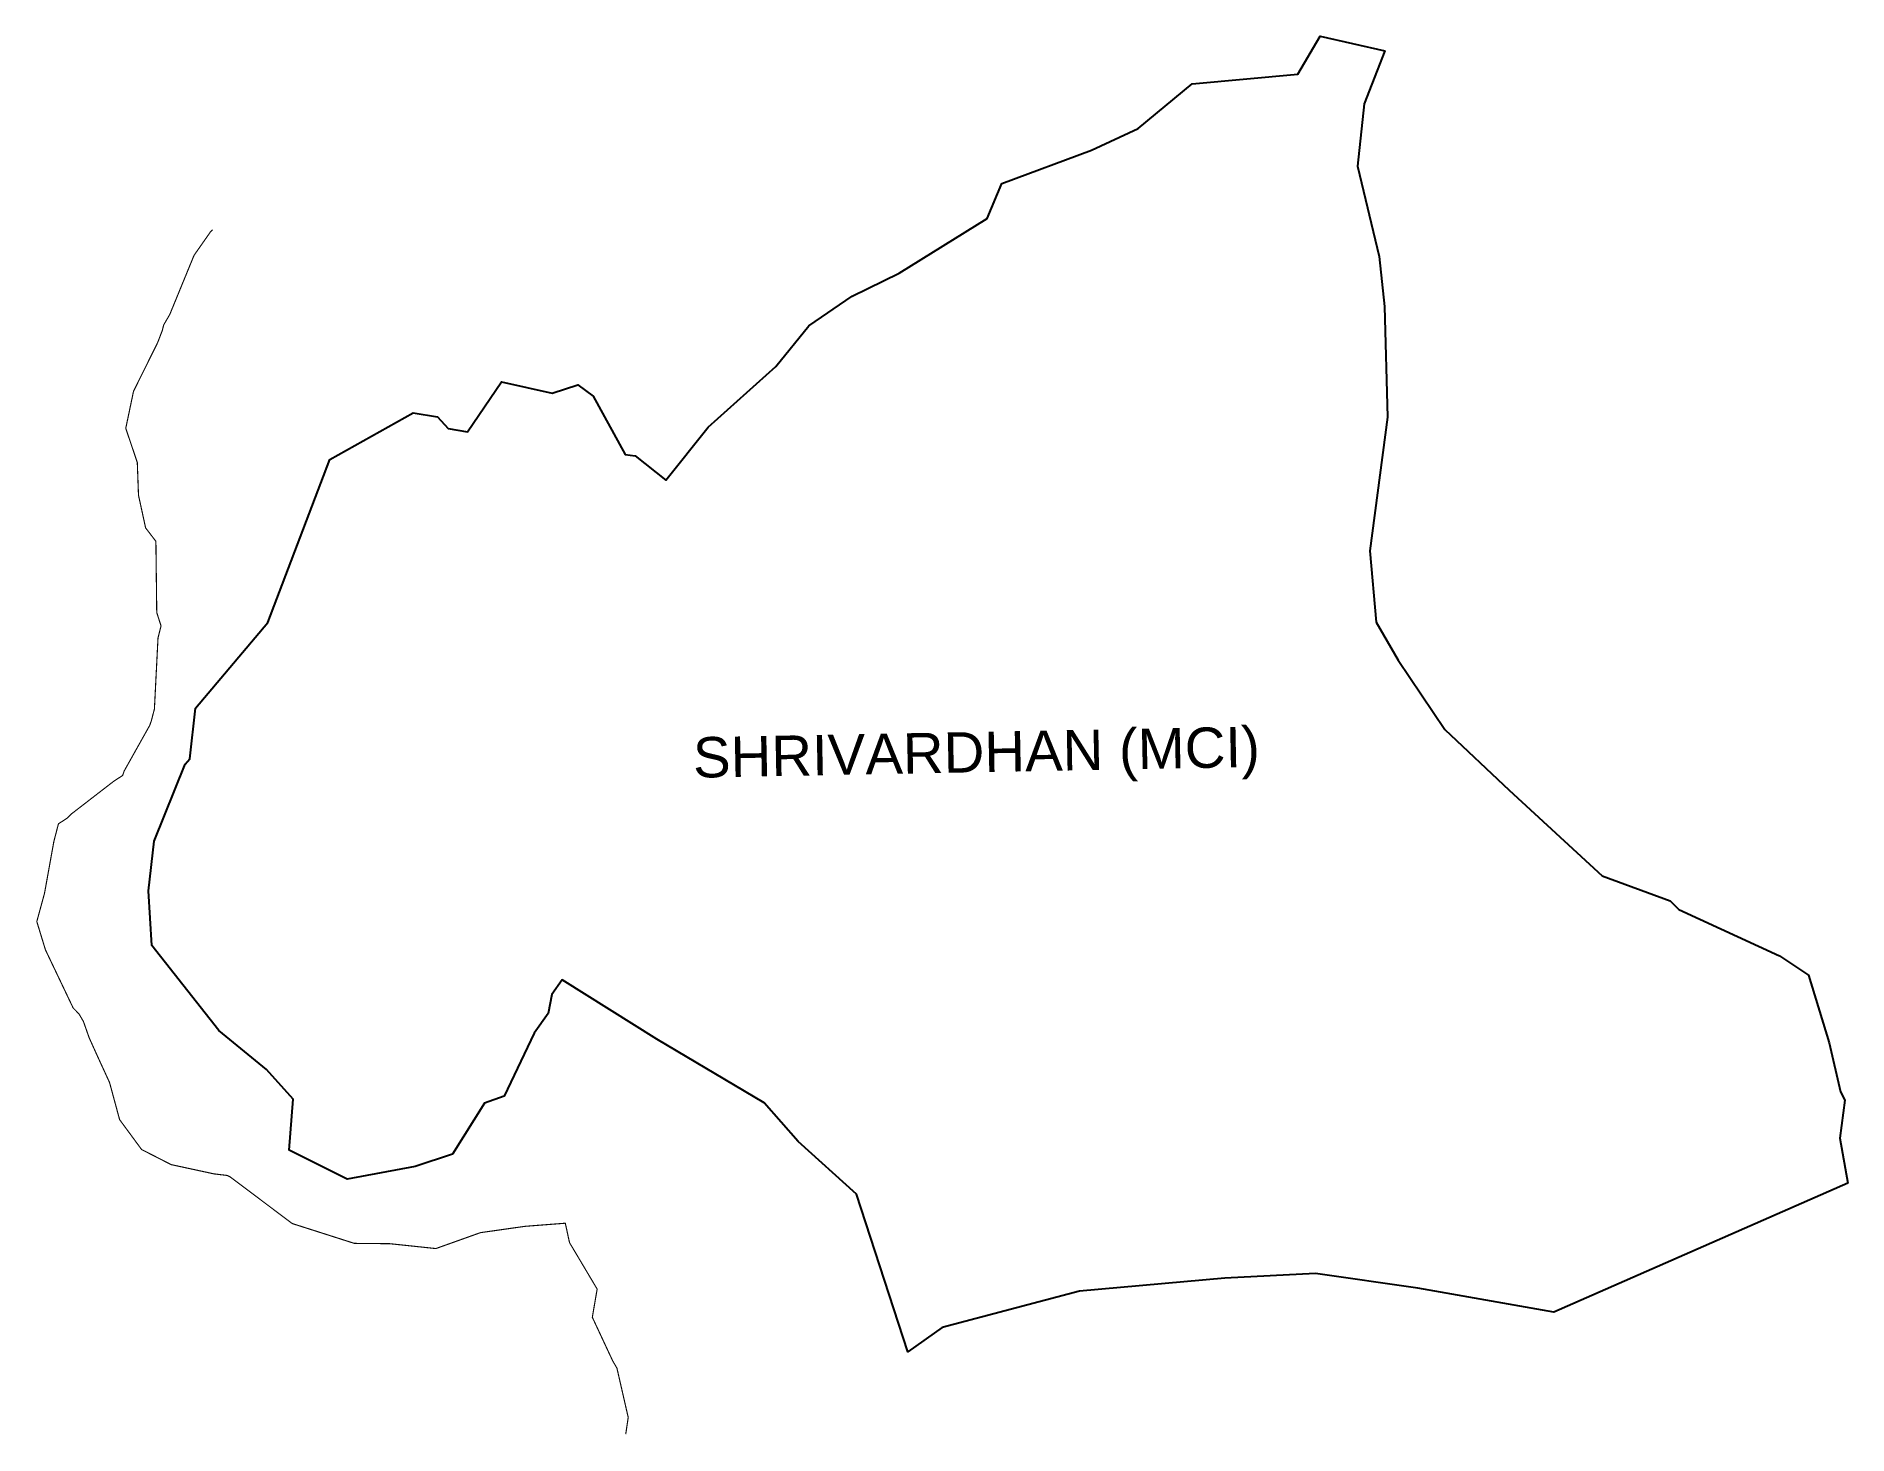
# Model space of a CAD drawing. Header units: metres. Extents: x 286988 to 291869, y 1996187 to 1999955.
import ezdxf

# ---------------------------------------------------------------- set-up
doc = ezdxf.new("R2010")
doc.units = ezdxf.units.M
for name, color, linetype in [('LOW TIDE LINE', 5, 'Continuous'), ('village', 3, 'Continuous'), ('VILLAGE NAME', 250, 'Continuous')]:
    doc.layers.add(name, color=color, linetype=linetype)
doc.styles.get("Standard").update_dxf_attribs({"font": 'calibri.ttf'})

msp = doc.modelspace()

# ---------------------------------------------------------------- linework, layer by layer
at = {"layer": 'LOW TIDE LINE', "lineweight": 18}
msp.add_lwpolyline([(288576.1, 1996188.9, 3.01, 3.01, 0), (288582.8, 1996234.1, 3.01, 3.01, 0), (288552.4, 1996366.8, 3.01, 3.01, 0), (288540.7, 1996387, 3.01, 3.01, 0), (288486.1, 1996503.9, 3.01, 3.01, 0), (288499.1, 1996579.9, 3.01, 3.01, 0), (288424.6, 1996705.1, 3.01, 3.01, 0), (288413.3, 1996757.3, 3.01, 3.01, 0), (288304.8, 1996748.9, 3, 3, 0), (288184.8, 1996731.9, 3, 3, 0), (288064.5, 1996689, 3, 3, 0), (287940.7, 1996702.1, 3, 3, 0), (287844.8, 1996703, 3, 3, 0), (287677.5, 1996756.4, 3, 3, 0), (287510.7, 1996881.8, 3, 3, 0), (287502.8, 1996885.9, 3, 3, 0), (287466.8, 1996890.2, 3, 3, 0), (287351.2, 1996915.2, 3, 3, 0), (287271.6, 1996955.9, 3, 3, 0), (287212.4, 1997036.4, 3, 3, 0), (287185.3, 1997136.5, 3, 3, 0), (287153.9, 1997204.8, 3, 3, 0), (287130.4, 1997256.9, 3, 3, 0), (287114.8, 1997301.1, 3, 3, 0), (287103, 1997321.1, 3, 3, 0), (287087.2, 1997337.3, 3, 3, 0), (287012.6, 1997493.8, 3, 3, 0), (286989.3, 1997570, 3, 3, 0), (287010, 1997645.7, 3, 3, 0), (287035.2, 1997785.4, 3, 3, 0), (287047.6, 1997833.3, 3, 3, 0), (287071.8, 1997849, 3, 3, 0), (287083.8, 1997860.9, 3, 3, 0), (287196.5, 1997947.9, 3, 3, 0), (287220.6, 1997963.6, 3, 3, 0), (287224.7, 1997975.6, 3, 3, 0), (287293.8, 1998098.9, 3, 3, 0), (287297.9, 1998110.8, 3, 3, 0), (287306.2, 1998142.7, 3, 3, 0), (287315.9, 1998334.5, 3, 3, 0), (287324.1, 1998366.4, 3, 3, 0), (287312.5, 1998402.5, 3, 3, 0), (287310.2, 1998594.4, 3, 3, 0), (287282.5, 1998630.6, 3, 3, 0), (287263.3, 1998718.7, 3, 3, 0), (287260.1, 1998806.7, 3, 3, 0), (287229, 1998898.9, 3, 3, 0), (287249.9, 1998998.6, 3, 3, 0), (287315, 1999129.9, 3, 3, 0), (287327.2, 1999161.8, 3, 3, 0), (287331.4, 1999177.8, 3, 3, 0), (287347.6, 1999205.6, 3, 3, 0), (287413, 1999364.9, 3, 3, 0), (287457.5, 1999428.5, 3, 3, 0), (287463.1, 1999434, 3, 3, 0)], format="xyseb", dxfattribs=at)
at = {"layer": 'village', "color": 3}
msp.add_polyline3d([(291868.7, 1996864.8, 0), (291076.9, 1996518, 0), (290710, 1996582.2, 0), (290434.2, 1996622.2, 0), (290190.7, 1996609.5, 0), (289799, 1996574.4, 0), (289429.1, 1996475.9, 0), (289336, 1996410.4, 0), (289197.6, 1996836, 0), (289040.6, 1996977.1, 0), (288948.7, 1997081.2, 0), (288659.7, 1997253.1, 0), (288404.4, 1997413.4, 0), (288376.9, 1997373.3, 0), (288366.9, 1997322.6, 0), (288329.6, 1997269.4, 0), (288248.5, 1997100, 0), (288195.8, 1997080.6, 0), (288109.1, 1996943.2, 0), (288008.8, 1996909.9, 0), (287825.5, 1996875.9, 0), (287669.2, 1996954.4, 0), (287679.8, 1997091.5, 0), (287607.9, 1997171, 0), (287479.8, 1997276.3, 0), (287299.2, 1997505.4, 0), (287289.9, 1997652.5, 0), (287305.9, 1997787, 0), (287388.7, 1997994.1, 0), (287401.5, 1998008.7, 0), (287416.9, 1998144.6, 0), (287612.2, 1998376, 0), (287779, 1998814.6, 0), (288003.2, 1998940.4, 0), (288069.1, 1998930, 0), (288097.4, 1998898.4, 0), (288149.9, 1998889.4, 0), (288241.2, 1999023.9, 0), (288378.3, 1998993.9, 0), (288447.3, 1999016.4, 0), (288488, 1998985.7, 0), (288574.9, 1998828, 0), (288601.1, 1998824.5, 0), (288684.1, 1998759.6, 0), (288797.8, 1998901.7, 0), (288980.6, 1999065.6, 0), (289069.8, 1999175.1, 0), (289186.3, 1999255.2, 0), (289312.4, 1999316.4, 0), (289549.9, 1999464.5, 0), (289589.9, 1999558.2, 0), (289831.2, 1999647.8, 0), (289956.9, 1999706.6, 0), (290102.4, 1999826.8, 0), (290386.9, 1999852.9, 0), (290447.2, 1999955.2, 0), (290621.1, 1999916.1, 0), (290566.1, 1999773.1, 0), (290547.8, 1999605.5, 0), (290606.1, 1999361.9, 0), (290620.4, 1999227.4, 0), (290628.8, 1998928.7, 0), (290580.7, 1998569.1, 0), (290597.9, 1998376.7, 0), (290657.7, 1998273.8, 0), (290783.1, 1998087.4, 0), (290956.1, 1997924.2, 0), (291207.3, 1997693.5, 0), (291390.1, 1997626, 0), (291413.6, 1997602.3, 0), (291684.6, 1997477.3, 0), (291762.5, 1997425.5, 0), (291818.7, 1997243.3, 0), (291848.8, 1997111.3, 0), (291860.6, 1997088.7, 0), (291847.7, 1996986.3, 0)], close=True, dxfattribs=at)

# ---------------------------------------------------------------- texts
at = {"layer": 'VILLAGE NAME', "insert": (288756.3, 1998066.2), "char_height": 108.748, "attachment_point": 1, "rotation": 1.1028}
msp.add_mtext_dynamic_manual_height_columns('{\\fArial|b0|i0|c0|p34;SHRIVARDHAN (MCI)}', width=1571.314, gutter_width=543.7, heights=[0], dxfattribs=at)

doc.saveas('drawing.dxf')
